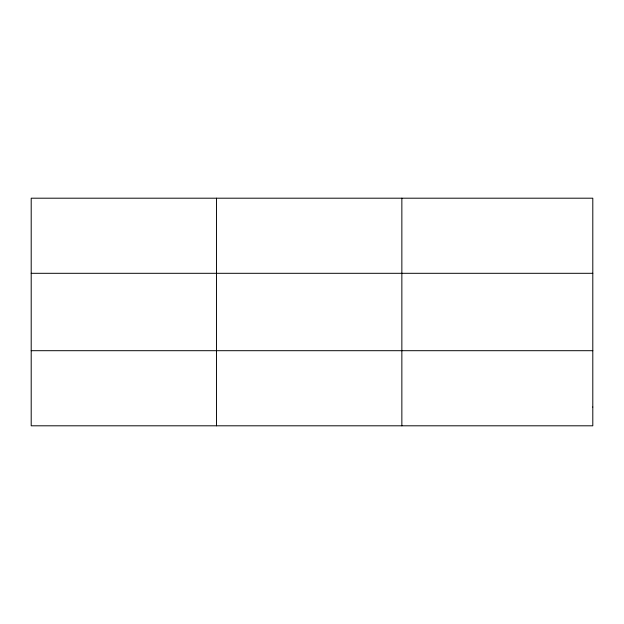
<?xml version="1.0" encoding="UTF-8"?>
<svg xmlns="http://www.w3.org/2000/svg" width="624" height="624" viewBox="0 0 624 624"><rect width="100%" height="100%" fill="white"/><g stroke="black" fill="none" stroke-linecap="round" stroke-linejoin="round"><path stroke-width="0.94" d="M31.2 273.304L592.8 273.304M31.2 350.696L592.8 350.696M401.856 198.198L401.856 425.802M216.528 198.198L216.528 425.802M592.8 407.027L592.8 425.802L31.2 425.802L31.2 198.198L592.8 198.198L592.8 407.027"/></g></svg>
